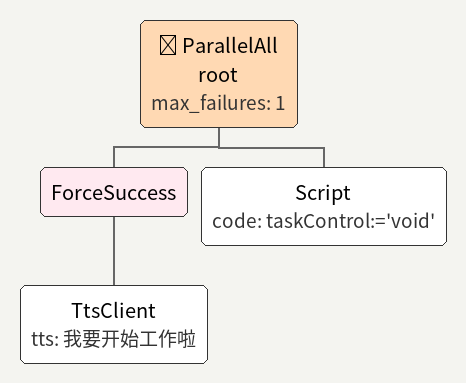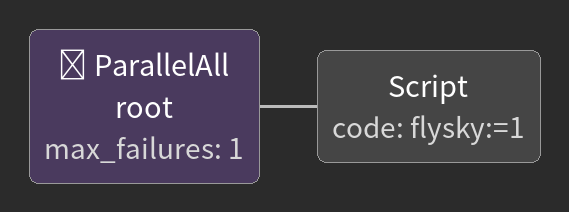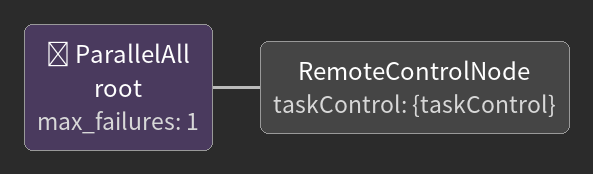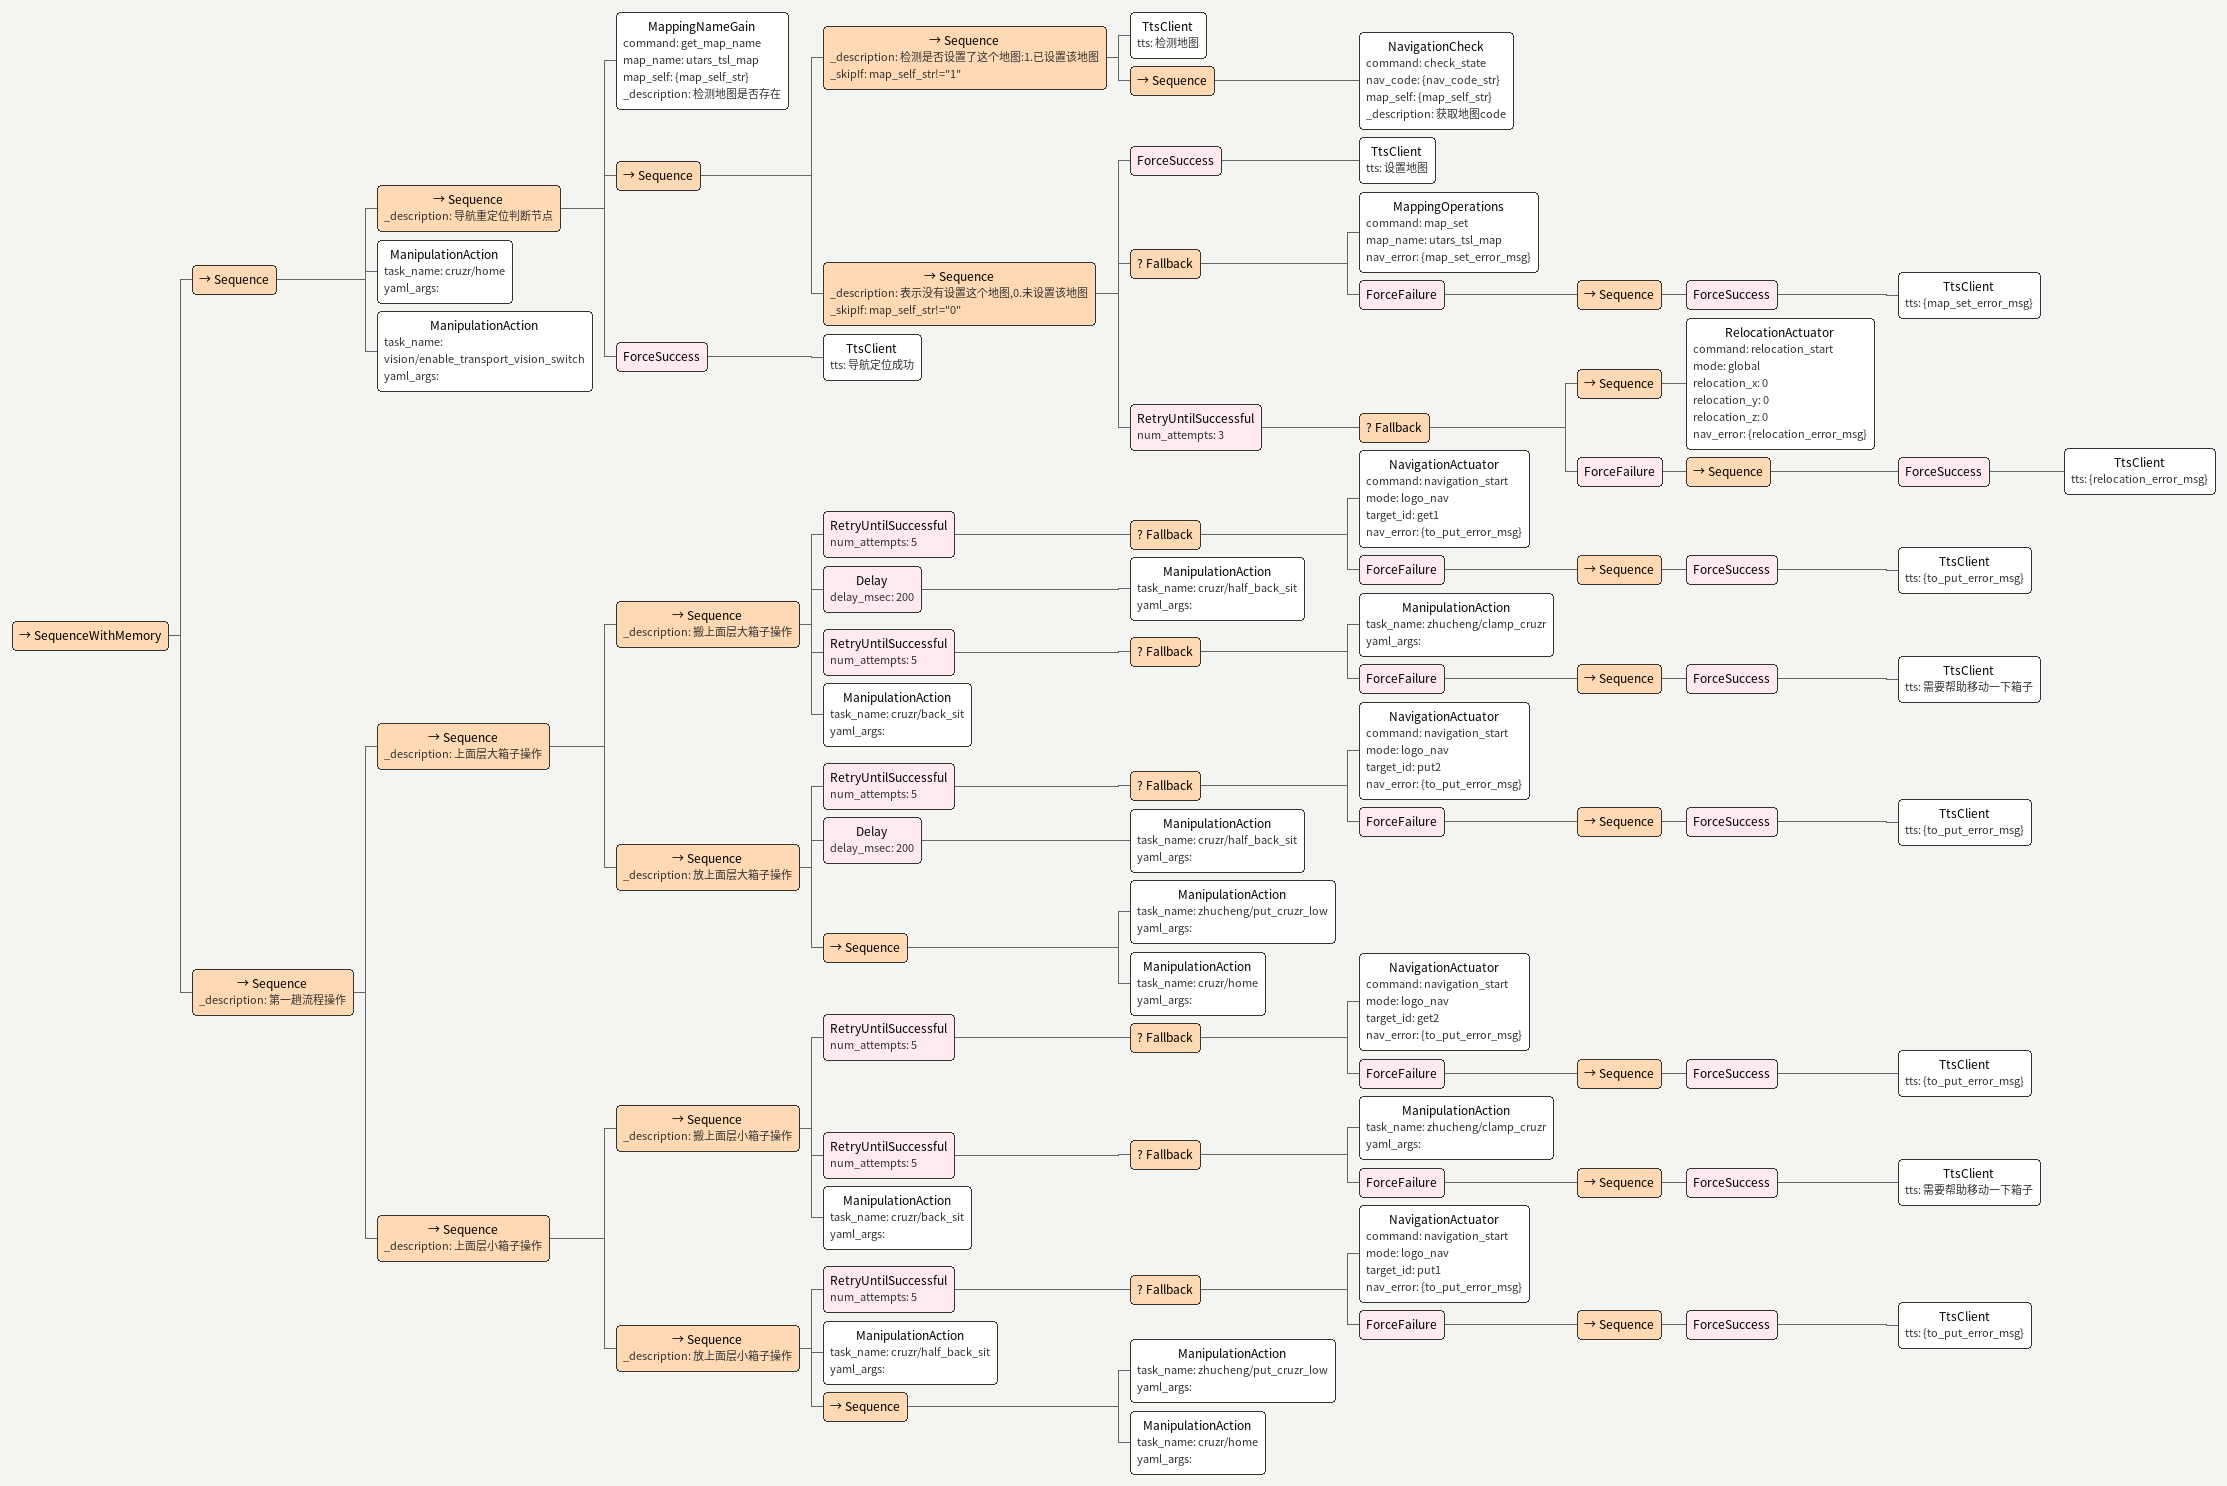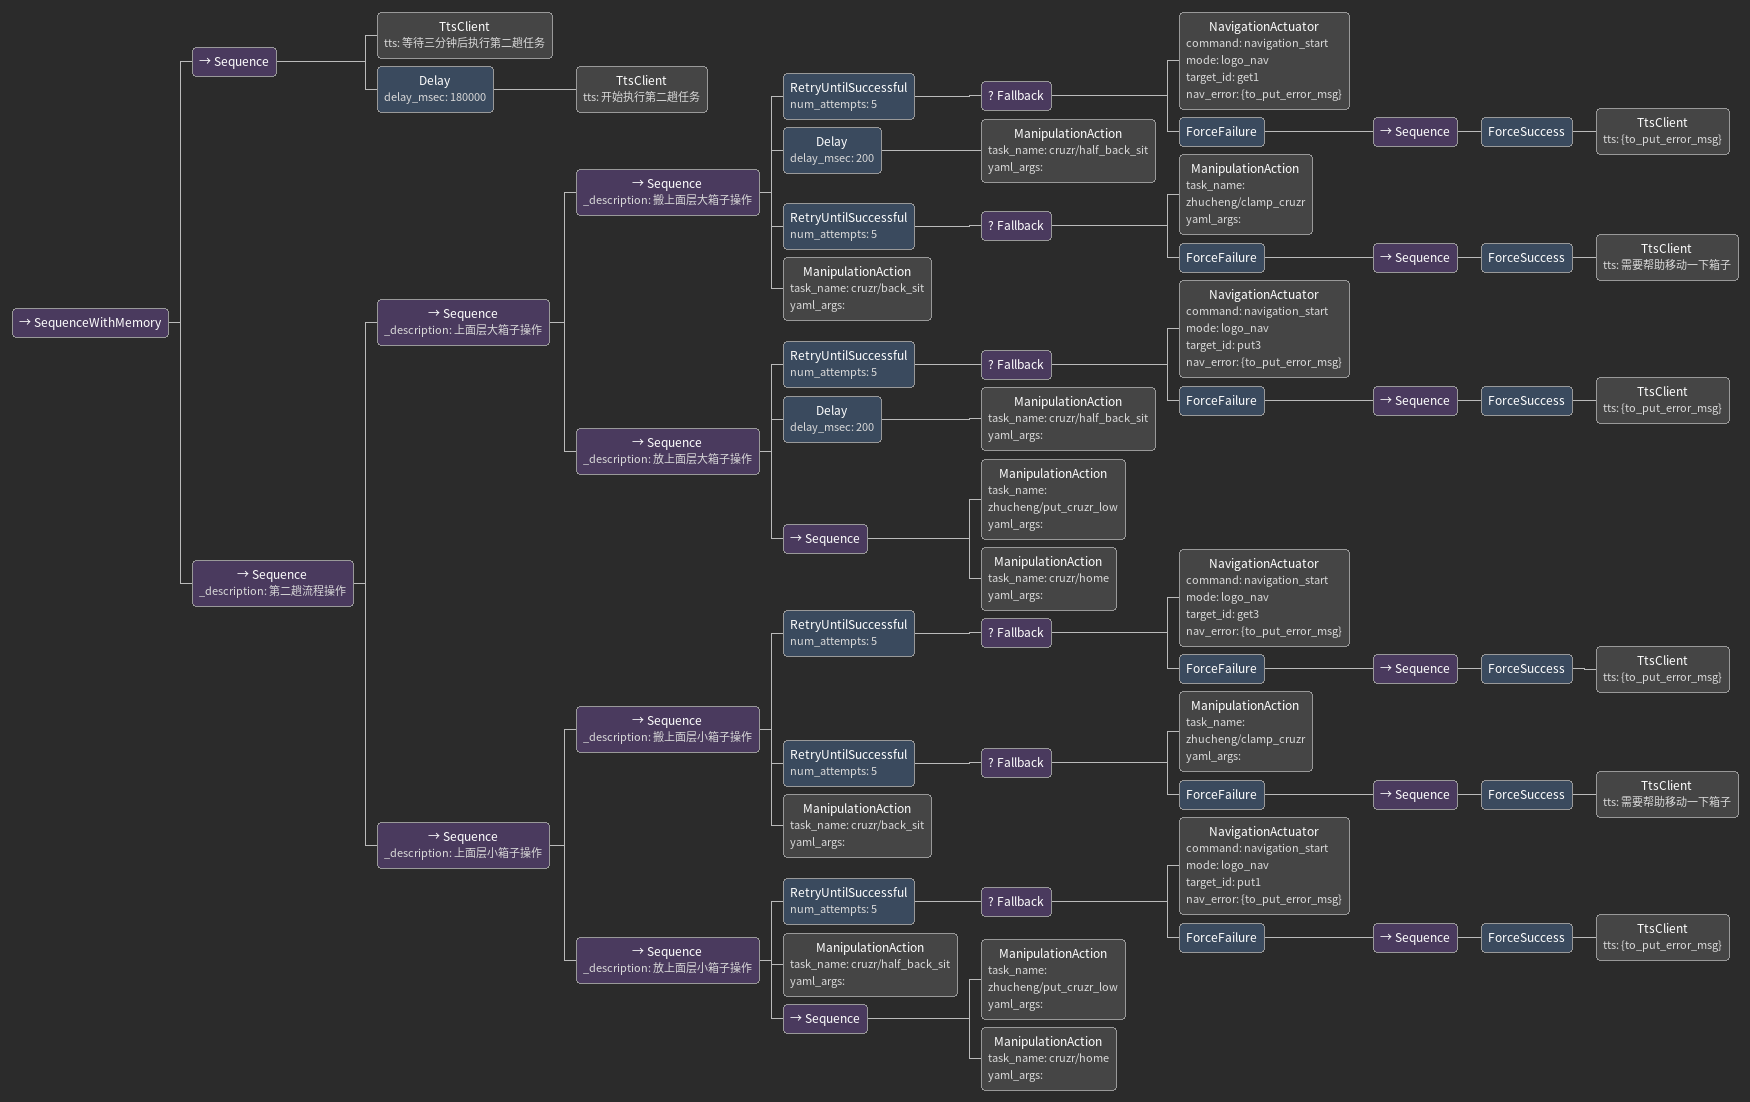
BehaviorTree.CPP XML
<ParallelAll name="root" max_failures="1">
  <ForceSuccess>
    <TtsClient tts="我要开始工作啦"/>
  </ForceSuccess>
  <Script code=" taskControl:='void'"/>
</ParallelAll>

<ParallelAll name="root" max_failures="1">
  <Script code=" flysky:=1"/>
</ParallelAll>

<ParallelAll name="root" max_failures="1">
  <RemoteControlNode taskControl="{taskControl}"/>
</ParallelAll>

<SequenceWithMemory>
  <Sequence>
    <Sequence _description="导航重定位判断节点">
      <MappingNameGain command="get_map_name" map_name="utars_tsl_map" map_self="{map_self_str}" _description="检测地图是否存在"/>
      <Sequence>
        <Sequence _description="检测是否设置了这个地图:1.已设置该地图" _skipIf="map_self_str!=&quot;1&quot;">
          <TtsClient tts="检测地图"/>
          <Sequence>
            <NavigationCheck command="check_state" nav_code="{nav_code_str}" map_self="{map_self_str}" _description="获取地图code"/>
          </Sequence>
        </Sequence>
        <Sequence _description="表示没有设置这个地图,0.未设置该地图" _skipIf="map_self_str!=&quot;0&quot;">
          <ForceSuccess>
            <TtsClient tts="设置地图"/>
          </ForceSuccess>
          <Fallback>
            <MappingOperations command="map_set" map_name="utars_tsl_map" nav_error="{map_set_error_msg}"/>
            <ForceFailure>
              <Sequence>
                <ForceSuccess>
                  <TtsClient tts="{map_set_error_msg}"/>
                </ForceSuccess>
              </Sequence>
            </ForceFailure>
          </Fallback>
          <RetryUntilSuccessful num_attempts="3">
            <Fallback>
              <Sequence>
                <RelocationActuator command="relocation_start" mode="global" relocation_x="0" relocation_y="0" relocation_z="0" nav_error="{relocation_error_msg}"/>
              </Sequence>
              <ForceFailure>
                <Sequence>
                  <ForceSuccess>
                    <TtsClient tts="{relocation_error_msg}"/>
                  </ForceSuccess>
                </Sequence>
              </ForceFailure>
            </Fallback>
          </RetryUntilSuccessful>
        </Sequence>
      </Sequence>
      <ForceSuccess>
        <TtsClient tts="导航定位成功"/>
      </ForceSuccess>
    </Sequence>
    <ManipulationAction task_name="cruzr/home" yaml_args=""/>
    <ManipulationAction task_name="vision/enable_transport_vision_switch" yaml_args=""/>
  </Sequence>
  <Sequence _description="第一趟流程操作">
    <Sequence _description="上面层大箱子操作">
      <Sequence _description="搬上面层大箱子操作">
        <RetryUntilSuccessful num_attempts="5">
          <Fallback>
            <NavigationActuator command="navigation_start" mode="logo_nav" target_id="get1" nav_error="{to_put_error_msg}"/>
            <ForceFailure>
              <Sequence>
                <ForceSuccess>
                  <TtsClient tts="{to_put_error_msg}"/>
                </ForceSuccess>
              </Sequence>
            </ForceFailure>
          </Fallback>
        </RetryUntilSuccessful>
        <Delay delay_msec="200">
          <ManipulationAction task_name="cruzr/half_back_sit" yaml_args=""/>
        </Delay>

        <RetryUntilSuccessful num_attempts="5">
          <Fallback>
            <ManipulationAction task_name="zhucheng/clamp_cruzr" yaml_args=""/>
            <ForceFailure>
              <Sequence>
                <ForceSuccess>
                  <TtsClient tts="需要帮助移动一下箱子"/>
                </ForceSuccess>
              </Sequence>
            </ForceFailure>
          </Fallback>
        </RetryUntilSuccessful>

        <ManipulationAction task_name="cruzr/back_sit" yaml_args=""/>
      </Sequence>
      <Sequence _description="放上面层大箱子操作">
        <RetryUntilSuccessful num_attempts="5">
          <Fallback>
            <NavigationActuator command="navigation_start" mode="logo_nav" target_id="put2" nav_error="{to_put_error_msg}"/>
            <ForceFailure>
              <Sequence>
                <ForceSuccess>
                  <TtsClient tts="{to_put_error_msg}"/>
                </ForceSuccess>
              </Sequence>
            </ForceFailure>
          </Fallback>
        </RetryUntilSuccessful>
        <Delay delay_msec="200">
          <ManipulationAction task_name="cruzr/half_back_sit" yaml_args=""/>
        </Delay>
        <Sequence>
          <ManipulationAction task_name="zhucheng/put_cruzr_low" yaml_args=""/>
          <ManipulationAction task_name="cruzr/home" yaml_args=""/>
        </Sequence>
      </Sequence>
    </Sequence>
    <Sequence _description="上面层小箱子操作">
      <Sequence _description="搬上面层小箱子操作">
        <RetryUntilSuccessful num_attempts="5">
          <Fallback>
            <NavigationActuator command="navigation_start" mode="logo_nav" target_id="get2" nav_error="{to_put_error_msg}"/>
            <ForceFailure>
              <Sequence>
                <ForceSuccess>
                  <TtsClient tts="{to_put_error_msg}"/>
                </ForceSuccess>
              </Sequence>
            </ForceFailure>
          </Fallback>
        </RetryUntilSuccessful>

        <RetryUntilSuccessful num_attempts="5">
          <Fallback>
            <ManipulationAction task_name="zhucheng/clamp_cruzr" yaml_args=""/>
            <ForceFailure>
              <Sequence>
                <ForceSuccess>
                  <TtsClient tts="需要帮助移动一下箱子"/>
                </ForceSuccess>
              </Sequence>
            </ForceFailure>
          </Fallback>
        </RetryUntilSuccessful>

        <ManipulationAction task_name="cruzr/back_sit" yaml_args=""/>
      </Sequence>
      <Sequence _description="放上面层小箱子操作">
        <RetryUntilSuccessful num_attempts="5">
          <Fallback>
            <NavigationActuator command="navigation_start" mode="logo_nav" target_id="put1" nav_error="{to_put_error_msg}"/>
            <ForceFailure>
              <Sequence>
                <ForceSuccess>
                  <TtsClient tts="{to_put_error_msg}"/>
                </ForceSuccess>
              </Sequence>
            </ForceFailure>
          </Fallback>
        </RetryUntilSuccessful>
        <ManipulationAction task_name="cruzr/half_back_sit" yaml_args=""/>
        <Sequence>
          <ManipulationAction task_name="zhucheng/put_cruzr_low" yaml_args=""/>
          <ManipulationAction task_name="cruzr/home" yaml_args=""/>
        </Sequence>
      </Sequence>
    </Sequence>
  </Sequence>
</SequenceWithMemory>

<SequenceWithMemory>
  <Sequence>
    <TtsClient tts="等待三分钟后执行第二趟任务"/>
    <Delay delay_msec="180000">
      <TtsClient tts="开始执行第二趟任务"/>
    </Delay>
  </Sequence>
  <Sequence _description="第二趟流程操作">
    <Sequence _description="上面层大箱子操作">
      <Sequence _description="搬上面层大箱子操作">
        <RetryUntilSuccessful num_attempts="5">
          <Fallback>
            <NavigationActuator command="navigation_start" mode="logo_nav" target_id="get1" nav_error="{to_put_error_msg}"/>
            <ForceFailure>
              <Sequence>
                <ForceSuccess>
                  <TtsClient tts="{to_put_error_msg}"/>
                </ForceSuccess>
              </Sequence>
            </ForceFailure>
          </Fallback>
        </RetryUntilSuccessful>
        <Delay delay_msec="200">
          <ManipulationAction task_name="cruzr/half_back_sit" yaml_args=""/>
        </Delay>

        <RetryUntilSuccessful num_attempts="5">
          <Fallback>
            <ManipulationAction task_name="zhucheng/clamp_cruzr" yaml_args=""/>
            <ForceFailure>
              <Sequence>
                <ForceSuccess>
                  <TtsClient tts="需要帮助移动一下箱子"/>
                </ForceSuccess>
              </Sequence>
            </ForceFailure>
          </Fallback>
        </RetryUntilSuccessful>

        <ManipulationAction task_name="cruzr/back_sit" yaml_args=""/>
      </Sequence>
      <Sequence _description="放上面层大箱子操作">
        <RetryUntilSuccessful num_attempts="5">
          <Fallback>
            <NavigationActuator command="navigation_start" mode="logo_nav" target_id="put3" nav_error="{to_put_error_msg}"/>
            <ForceFailure>
              <Sequence>
                <ForceSuccess>
                  <TtsClient tts="{to_put_error_msg}"/>
                </ForceSuccess>
              </Sequence>
            </ForceFailure>
          </Fallback>
        </RetryUntilSuccessful>
        <Delay delay_msec="200">
          <ManipulationAction task_name="cruzr/half_back_sit" yaml_args=""/>
        </Delay>
        <Sequence>
          <ManipulationAction task_name="zhucheng/put_cruzr_low" yaml_args=""/>
          <ManipulationAction task_name="cruzr/home" yaml_args=""/>
        </Sequence>
      </Sequence>
    </Sequence>
    <Sequence _description="上面层小箱子操作">
      <Sequence _description="搬上面层小箱子操作">
        <RetryUntilSuccessful num_attempts="5">
          <Fallback>
            <NavigationActuator command="navigation_start" mode="logo_nav" target_id="get3" nav_error="{to_put_error_msg}"/>
            <ForceFailure>
              <Sequence>
                <ForceSuccess>
                  <TtsClient tts="{to_put_error_msg}"/>
                </ForceSuccess>
              </Sequence>
            </ForceFailure>
          </Fallback>
        </RetryUntilSuccessful>

        <RetryUntilSuccessful num_attempts="5">
          <Fallback>
            <ManipulationAction task_name="zhucheng/clamp_cruzr" yaml_args=""/>
            <ForceFailure>
              <Sequence>
                <ForceSuccess>
                  <TtsClient tts="需要帮助移动一下箱子"/>
                </ForceSuccess>
              </Sequence>
            </ForceFailure>
          </Fallback>
        </RetryUntilSuccessful>

        <ManipulationAction task_name="cruzr/back_sit" yaml_args=""/>
      </Sequence>
      <Sequence _description="放上面层小箱子操作">
        <RetryUntilSuccessful num_attempts="5">
          <Fallback>
            <NavigationActuator command="navigation_start" mode="logo_nav" target_id="put1" nav_error="{to_put_error_msg}"/>
            <ForceFailure>
              <Sequence>
                <ForceSuccess>
                  <TtsClient tts="{to_put_error_msg}"/>
                </ForceSuccess>
              </Sequence>
            </ForceFailure>
          </Fallback>
        </RetryUntilSuccessful>
        <ManipulationAction task_name="cruzr/half_back_sit" yaml_args=""/>
        <Sequence>
          <ManipulationAction task_name="zhucheng/put_cruzr_low" yaml_args=""/>
          <ManipulationAction task_name="cruzr/home" yaml_args=""/>
        </Sequence>
      </Sequence>
    </Sequence>
  </Sequence>
</SequenceWithMemory>
